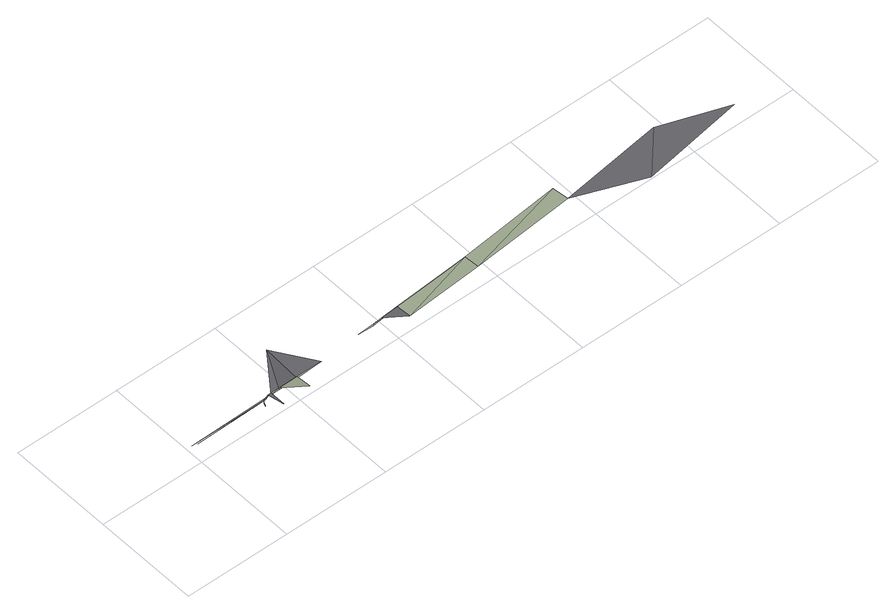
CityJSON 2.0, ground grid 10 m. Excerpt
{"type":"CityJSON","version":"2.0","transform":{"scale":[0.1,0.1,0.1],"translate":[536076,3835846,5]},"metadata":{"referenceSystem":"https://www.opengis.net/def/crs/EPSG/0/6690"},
"CityObjects":{
"road1":{"type":"Road","attributes":{"RoadStructureAttribute.sectionType":"1"},"geometry":[{"type":"MultiSurface","lod":"3","boundaries":[[[0,1,2]],[[3,2,4]],[[5,6,7]],[[8,5,7]],[[8,7,9]],[[1,8,9]],[[1,9,10]],[[2,1,10]],[[2,10,11]],[[4,2,11]],[[12,13,11]],[[4,11,13]],[[13,14,4]],[[14,13,15]],[[16,14,15]],[[17,14,16]],[[18,19,15]],[[16,15,19]],[[20,16,19]],[[17,16,20]],[[19,21,20]],[[17,20,21]],[[22,23,24]],[[25,22,24]],[[25,24,26]],[[27,28,26]],[[25,26,28]],[[29,25,28]],[[30,28,27]],[[29,28,30]],[[30,27,31]],[[32,30,31]],[[32,31,33]],[[34,33,35]],[[34,35,36]]],"semantics":{"surfaces":[{"type":"TrafficArea","function":"2000"},{"type":"AuxiliaryTrafficArea","function":"2000"},{"type":"TrafficArea","function":"1010"},{"type":"AuxiliaryTrafficArea","function":"5000"}],"values":[0,0,1,1,1,1,1,1,1,1,0,1,1,1,1,2,3,1,1,2,1,2,1,1,1,0,1,1,3,1,3,3,3,0,0]}}]}
},
"vertices":[
[8,14,10],[76,15,10],[79,16,9],[4,16,9],[82,17,9],[73,10,10],[73,10,11],[74,13,11],[74,13,10],[76,15,11],[79,16,11],[82,17,11],[85,2,11],[85,17,11],[85,17,9],[93,17,11],[93,17,9],[113,55,9],[113,4,10],[112,18,10],[112,18,8],[138,19,8],[193,22,7],[178,22,8],[193,22,9],[202,23,7],[202,23,9],[220,10,9],[219,24,9],[219,24,7],[293,30,8],[294,16,8],[392,41,7],[394,26,7],[493,40,6],[457,1,7],[555,17,7]
]}
